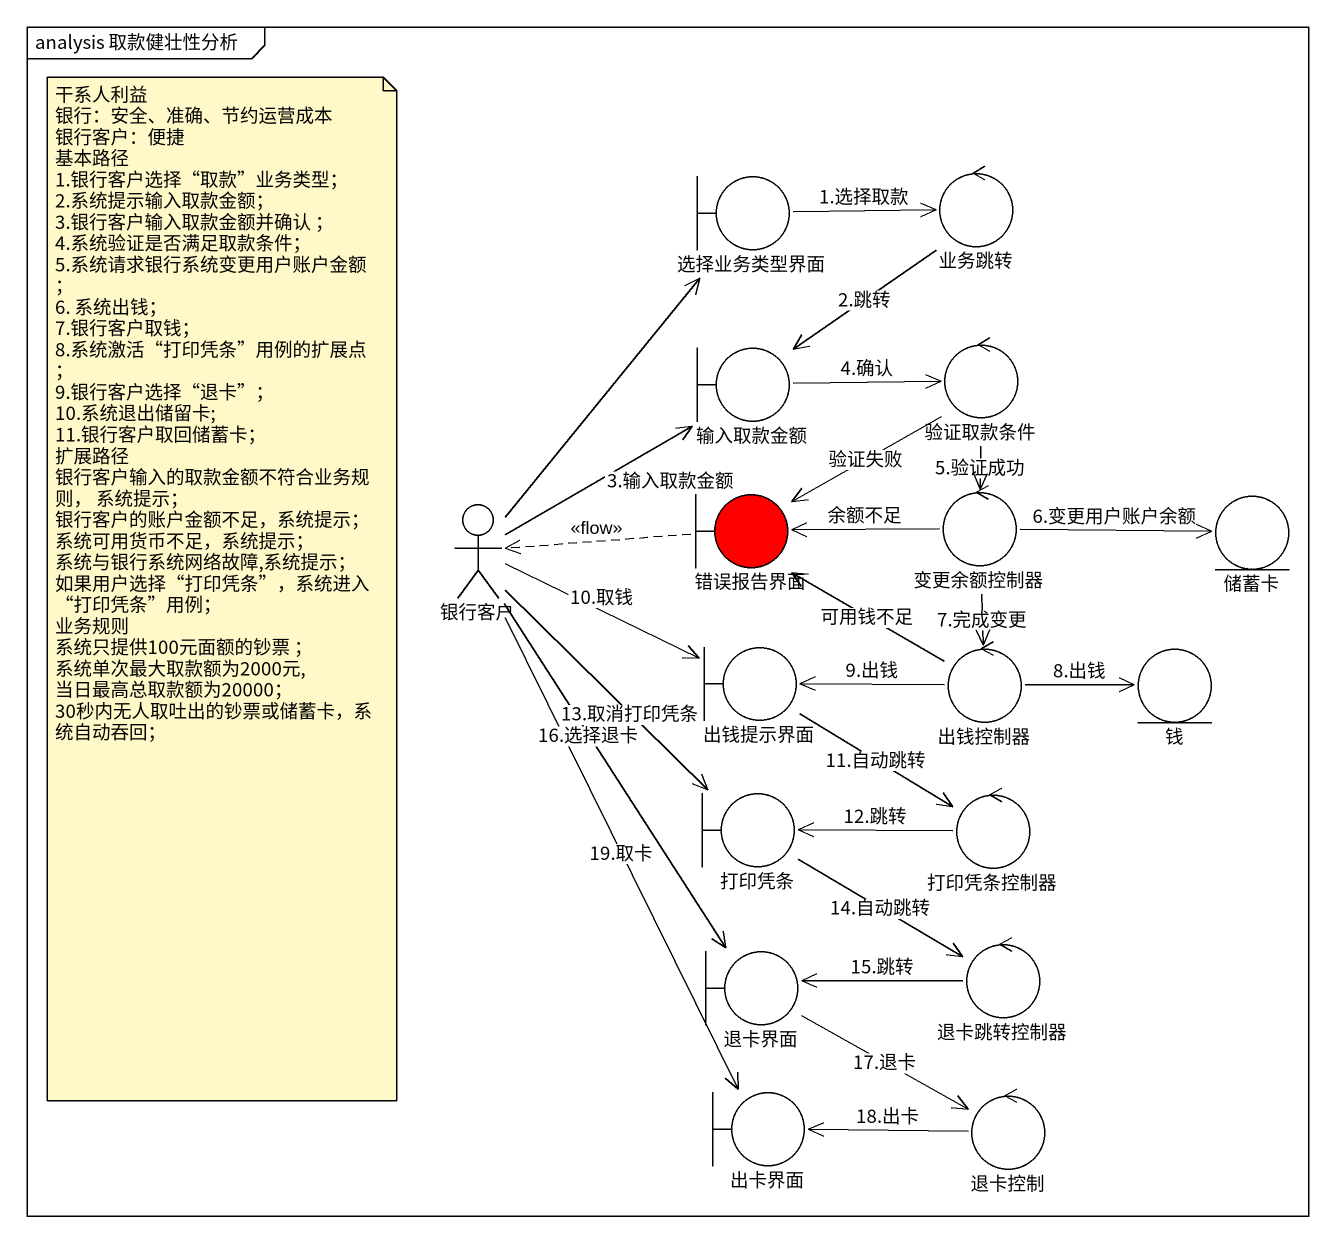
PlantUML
@startuml
mainframe analysis 取款健壮性分析
boundary 选择业务类型界面
control 业务跳转
boundary 输入取款金额
control 验证取款条件
actor 银行客户
boundary 错误报告界面 #FF0000
control 变更余额控制器
entity 储蓄卡
boundary 出钱提示界面
control 出钱控制器
entity 钱
boundary 打印凭条
control 打印凭条控制器
boundary 退卡界面
control 退卡跳转控制器
boundary 出卡界面
control 退卡控制
选择业务类型界面 -right-> 业务跳转 : 1.选择取款
业务跳转 --> 输入取款金额 : 2.跳转
输入取款金额 -right-> 验证取款条件 : 4.确认
验证取款条件 --> 错误报告界面 : 验证失败
验证取款条件 --> 变更余额控制器 : 5.验证成功
银行客户 -up-> 选择业务类型界面
银行客户 -up-> 输入取款金额 : 3.输入取款金额
银行客户 -right-> 出钱提示界面 : 10.取钱
银行客户 --> 打印凭条 : 13.取消打印凭条
银行客户 --> 退卡界面 : 16.选择退卡
银行客户 --> 出卡界面 : 19.取卡
错误报告界面 .left.> 银行客户 : <<flow>>
变更余额控制器 -left-> 错误报告界面 : 余额不足
变更余额控制器 -right-> 储蓄卡 : 6.变更用户账户余额
变更余额控制器 --> 出钱控制器 : 7.完成变更
出钱提示界面 --> 打印凭条控制器 : 11.自动跳转
出钱控制器 -up-> 错误报告界面 : 可用钱不足
出钱控制器 -left-> 出钱提示界面 : 9.出钱
出钱控制器 -right-> 钱 : 8.出钱
打印凭条 --> 退卡跳转控制器 : 14.自动跳转
打印凭条控制器 -left-> 打印凭条 : 12.跳转
退卡界面 -right-> 退卡控制 : 17.退卡
退卡跳转控制器 -left-> 退卡界面 : 15.跳转
退卡控制 -left-> 出卡界面 : 18.出卡
note as N1
  干系人利益
  银行：安全、准确、节约运营成本
  银行客户：便捷
  基本路径
  1.银行客户选择“取款”业务类型；
  2.系统提示输入取款金额；
  3.银行客户输入取款金额并确认 ；
  4.系统验证是否满足取款条件；
  5.系统请求银行系统变更用户账户金额；
  6. 系统出钱；
  7.银行客户取钱；
  8.系统激活“打印凭条”用例的扩展点；
  9.银行客户选择“退卡”；
  10.系统退出储留卡;
  11.银行客户取回储蓄卡；
  扩展路径
  银行客户输入的取款金额不符合业务规则， 系统提示；
  银行客户的账户金额不足，系统提示；
  系统可用货币不足，系统提示；
  系统与银行系统网络故障,系统提示；
  如果用户选择“打印凭条”，系统进入“打印凭条”用例；
  业务规则
  系统只提供100元面额的钞票 ；
  系统单次最大取款额为2000元,当日最高总取款额为20000；
  30秒内无人取吐出的钞票或储蓄卡，系统自动吞回；
end note
@enduml
